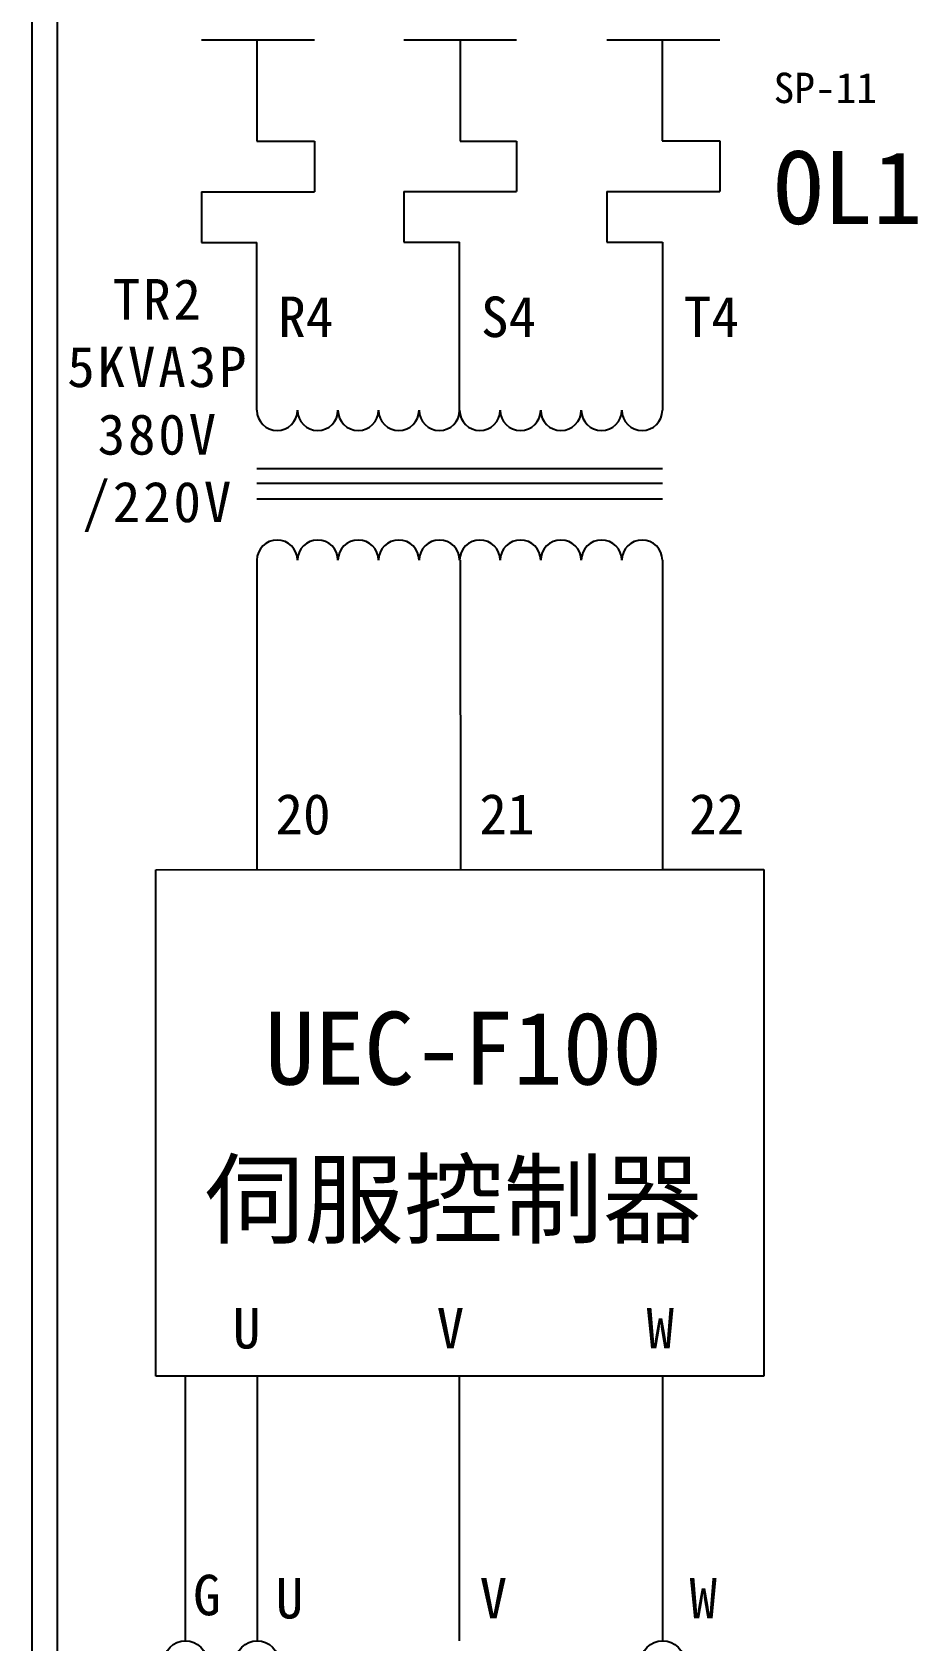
# Model space of a CAD drawing. Extents: x 10 to 297, y 3 to 207.
# Drawn here: x 10 to 53.7, y 57.4 to 136.8 of the extents above; entities that cross this region are included whole.
import ezdxf

# ---------------------------------------------------------------- set-up
doc = ezdxf.new("R2010")
doc.units = 0
doc.layers.get('0').update_dxf_attribs({"linetype": 'CONTINUOUS'})
doc.layers.add('圖框層', color=7, linetype='CONTINUOUS')
doc.layers.add('標尺寸層', color=3, linetype='CONTINUOUS')
doc.styles.add('STSL', font='KAIU.TTF')
doc.styles.add('標楷體', font='KAIU.TTF')

msp = doc.modelspace()

# ---------------------------------------------------------------- linework, layer by layer
for p, q in [((41.08, 136.396), (41.081, 131.403)), ((41.093, 70.429), (41.098, 57.361))]:
    msp.add_line(p, q)
for centre in [(17.557, 56.29), (21.098, 56.29), (41.098, 56.29)]:
    msp.add_circle(centre, 1.071)
at = {"layer": '圖框層', "color": 7}
for p, q in [((10, 3), (10, 206.969)), ((11.25, 4.25), (11.25, 205.719))]:
    msp.add_line(p, q, dxfattribs=at)
at = {"layer": '標尺寸層', "color": 7}
for p, q in [((18.351, 136.396), (23.919, 136.396)), ((21.08, 136.396), (21.081, 131.396)), ((28.327, 136.399), (33.895, 136.399)), ((31.112, 136.399), (31.114, 131.399)), ((38.351, 136.396), (43.919, 136.396)), ((21.081, 131.396), (23.919, 131.396)), ((23.919, 131.396), (23.919, 128.896)), ((31.114, 131.399), (33.895, 131.399)), ((33.895, 131.399), (33.895, 128.899)), ((41.081, 131.403), (43.919, 131.403)), ((43.919, 131.403), (43.919, 128.903)), ((18.351, 128.896), (23.919, 128.896)), ((18.351, 128.896), (18.351, 126.396)), ((28.327, 128.899), (33.895, 128.899)), ((28.327, 128.899), (28.327, 126.399)), ((38.351, 128.903), (43.919, 128.903)), ((38.351, 128.903), (38.351, 126.403)), ((18.351, 126.396), (21.083, 126.396)), ((21.083, 118.106), (21.083, 126.396)), ((28.327, 126.399), (31.083, 126.399)), ((31.083, 118.106), (31.083, 126.399)), ((38.351, 126.403), (41.083, 126.403)), ((41.083, 126.403), (41.083, 118.106)), ((31.083, 115.212), (21.083, 115.212)), ((41.083, 115.212), (31.083, 115.212)), ((31.083, 114.485), (21.083, 114.485)), ((41.083, 114.485), (31.083, 114.485)), ((31.083, 113.717), (21.083, 113.717)), ((41.083, 113.717), (31.083, 113.717)), ((21.083, 110.701), (21.086, 95.424)), ((31.116, 110.705), (31.121, 95.427)), ((41.083, 110.708), (41.088, 95.431)), ((16.092, 95.422), (41.083, 95.431)), ((16.092, 70.422), (16.092, 95.422)), ((41.083, 95.431), (46.083, 95.431)), ((46.083, 95.431), (46.083, 70.431)), ((21.092, 70.422), (16.092, 70.422)), ((17.557, 57.361), (17.557, 70.422)), ((46.083, 70.431), (21.092, 70.422)), ((21.093, 70.422), (21.098, 57.361)), ((31.083, 57.357), (31.078, 70.426))]:
    msp.add_line(p, q, dxfattribs=at)
for centre, start, end in [((22.083, 118.106), 180, 0), ((24.083, 118.106), 180, 0), ((26.083, 118.106), 180, 0), ((28.083, 118.106), 180, 0), ((30.083, 118.106), 180, 0), ((32.083, 118.106), 180, 0), ((34.083, 118.106), 180, 0), ((36.083, 118.106), 180, 0), ((38.083, 118.106), 180, 0), ((40.083, 118.106), 180, 0), ((22.083, 110.701), 0, 180), ((24.083, 110.701), 0, 180), ((26.083, 110.701), 0, 180), ((28.083, 110.701), 0, 180), ((30.083, 110.701), 0, 180), ((32.083, 110.701), 0, 180), ((34.083, 110.701), 0, 180), ((36.083, 110.701), 0, 180), ((38.083, 110.701), 0, 180), ((40.083, 110.701), 0, 180)]:
    msp.add_arc(centre, 1, start, end, dxfattribs=at)

# ---------------------------------------------------------------- texts
at = {"color": 0, "insert": (16.218, 124.585), "char_height": 2, "width": 17.63118, "attachment_point": 2, "style": '標楷體'}
msp.add_mtext('\\pt6.5;{\\T1.1;TR2\\P5KVA3P\\P380V\\P/220V}', dxfattribs=at)
at = {"layer": '圖框層', "color": 4, "style": 'STSL'}
for s, height, p in [('SP-11', 1.5, (46.571, 133.271)), ('OL1', 3.6, (46.571, 127.3)), ('R4', 2, (22.136, 121.72)), ('S4', 2, (32.136, 121.72)), ('T4', 2, (42.136, 121.72)), ('20', 2, (21.999, 97.171)), ('21', 2, (32.055, 97.171)), ('22', 2, (42.407, 97.171)), ('UEC-F100', 3.6, (21.48, 84.815)), ('伺服控制器', 3.6, (18.511, 77.355)), ('U', 2, (19.893, 71.792)), ('V', 2, (29.949, 71.792)), ('W', 2, (40.301, 71.792)), ('G', 2, (17.938, 58.621)), ('U', 2, (22.012, 58.468)), ('V', 2, (32.068, 58.468)), ('W', 2, (42.42, 58.468))]:
    msp.add_text(s, height=height, dxfattribs=at).set_placement(p)

doc.saveas('drawing.dxf')
